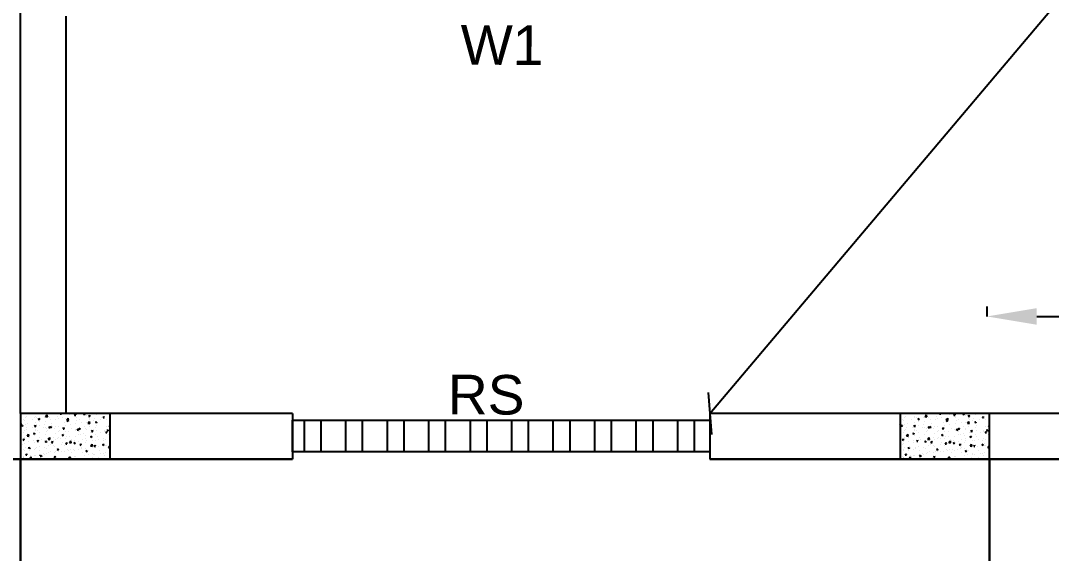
# Model space of a CAD drawing. Header units: metres. Extents: x 0 to 2048, y 111 to 219.
# Drawn here: x 1825.36 to 1830.55, y 161.61 to 164.29 of the extents above; entities that cross this region are included whole.
import ezdxf

# ---------------------------------------------------------------- set-up
doc = ezdxf.new("R2010")
doc.units = ezdxf.units.M
doc.header["$LTSCALE"] = 0.5
doc.header["$MEASUREMENT"] = 0
doc.header["$PDMODE"] = 3
doc.linetypes.add('CONTIN', pattern=[0])
doc.layers.add('BLK_1_FLR_0_BLT_UP_AREA', color=27, linetype='Continuous')
doc.layers.add('DIST_EXIT', color=7, linetype='Continuous')
doc.layers.add('layout bou', color=1, linetype='Continuous', lineweight=60)
doc.layers.add('layout bou @ 1', color=1, linetype='Continuous', lineweight=60)
doc.styles.add('Isa-', font='times.ttf')
doc.styles.add('PATTA & SITE', font='arial.ttf', dxfattribs={"height": 1.5})
doc.styles.get("Standard").update_dxf_attribs({"font": ''})
doc.styles.get('Standard').set_extended_font_data('Arial Black')
doc.dimstyles.new('Building Arrow', dxfattribs={"dimscale": 0, "dimtxt": 1, "dimasz": 1, "dimexe": 0.18, "dimexo": 0.0625, "dimgap": 0.09, "dimtad": 0, "dimdec": 1, "dimzin": 0, "dimdsep": 46, "dimtxsty": 'Standard', "dimcen": 0.09, "dimse1": 1, "dimse2": 1, "dimclrt": 7, "dimadec": 1, "dimazin": 0, "dimtfac": 1, "dimtdec": 1, "dimtofl": 0, "dimtmove": 0, "dimatfit": 3, "dimfxl": 0, "dimtolj": 1, "dimtzin": 0, "dimarcsym": 0})
doc.dimstyles.new('STANDARD$0', dxfattribs={"dimtxt": 0.5, "dimasz": 0.1, "dimexe": 2, "dimexo": 2, "dimgap": 0, "dimtad": 0, "dimzin": 0, "dimdsep": 46, "dimtxsty": 'Standard', "dimblk": 'OBLIQUE', "dimcen": -0.0625, "dimse1": 1, "dimse2": 1, "dimclrd": 3, "dimclre": 9, "dimadec": 0, "dimazin": 0, "dimtfac": 1, "dimtix": 1, "dimtofl": 0, "dimtmove": 2, "dimatfit": 3, "dimldrblk": 'OBLIQUE', "dimfxl": 0, "dimtolj": 1, "dimtzin": 0, "dimarcsym": 0})

# ---------------------------------------------------------------- blocks, each defined once
blk = doc.blocks.new('*D9')
at = {"layer": 'Defpoints', "color": 0, "lineweight": -3}
for p in [(1764.1257, 208.0316), (1764.1257, 208.0316), (1929.9765, 145.7045)]:
    blk.add_point(p, dxfattribs=at)
at = {"layer": 'layout bou', "color": 0, "lineweight": -2}
for p, q in [((1765.0618, 207.6799), (1845.0867, 177.6063)), ((1929.0405, 146.0562), (1849.0155, 176.1298))]:
    blk.add_line(p, q, dxfattribs=at)
at = {"layer": 'layout bou', "color": 0, "lineweight": -3}
for points in [[(1765.1204, 207.8359), (1765.0031, 207.5239), (1764.1257, 208.0316)], [(1929.0991, 146.2122), (1928.9818, 145.9002), (1929.9765, 145.7045)]]:
    blk.add_solid(points, dxfattribs=at)
at = {"layer": 'layout bou', "color": 7, "lineweight": 15, "insert": (1847.0511, 176.868), "char_height": 1, "attachment_point": 5, "rotation": 339.4036}
blk.add_mtext('\\A1;177.2', dxfattribs=at)
blk = doc.blocks.new('_Oblique')
at = {"color": 0, "linetype": 'ByBlock', "lineweight": -2}
blk.add_line((-0.5, -0.5), (0.5, 0.5), dxfattribs=at)
blk = doc.blocks.new('*D32')
at = {"layer": 'Defpoints', "color": 0, "lineweight": -3, "ltscale": 2}
for p in [(1837.3489, 172.4047), (1837.3489, 172.4047), (1828.8279, 162.3147)]:
    blk.add_point(p, dxfattribs=at)
at = {"layer": 'DIST_EXIT', "color": 3, "lineweight": -2, "ltscale": 2}
for p, q in [((1837.3489, 172.4047), (1832.4777, 166.6365)), ((1828.8279, 162.3147), (1831.903, 165.956))]:
    blk.add_line(p, q, dxfattribs=at)
at = {"layer": 'DIST_EXIT', "color": 3, "lineweight": -2, "ltscale": 2, "xscale": 0.15, "yscale": 0.15, "zscale": 0.15}
for p, rotation in [((1837.3489, 172.4047), 49.81886375922322), ((1828.8279, 162.3147), 229.8188637592232)]:
    blk.add_blockref('_Oblique', p, dxfattribs=dict(at, rotation=rotation))
at = {"layer": 'DIST_EXIT', "color": 0, "lineweight": -3, "ltscale": 2, "insert": (1832.1903, 166.2963), "char_height": 0.3, "attachment_point": 5, "rotation": 49.8189, "style": 'Isa-'}
blk.add_mtext('\\A1;13.21', dxfattribs=at)

msp = doc.modelspace()

# ---------------------------------------------------------------- linework, layer by layer
at = {"color": 0, "lineweight": -3}
for p, q in [((1825.35887, 162.31467), (1825.35887, 169.87467)), ((1825.58887, 162.31467), (1825.58887, 164.31467)), ((1826.72785, 162.31467), (1825.58887, 162.31467)), ((1826.72785, 162.31467), (1826.72785, 162.08467)), ((1837.90887, 162.31467), (1828.82785, 162.31467)), ((1828.82785, 162.31467), (1828.82785, 162.08467)), ((1822.42887, 162.08467), (1826.72785, 162.08467)), ((1826.72785, 162.08467), (1822.42887, 162.08467)), ((1825.35887, 162.08467), (1825.35887, 159.08467)), ((1828.82785, 162.08467), (1837.67887, 162.08467)), ((1837.67887, 162.08467), (1828.82785, 162.08467)), ((1830.23487, 162.08467), (1830.23487, 159.08467))]:
    msp.add_line(p, q, dxfattribs=at)
at = {"color": 252, "lineweight": -3}
msp.add_line((1830.22292, 162.80359), (1830.22292, 162.85359), dxfattribs=at)
at = {"color": 7, "lineweight": -3}
msp.add_line((1830.47292, 162.80359), (1835.64887, 162.80359), dxfattribs=at)
at = {"linetype": 'CONTIN', "lineweight": -3, "ltscale": 0.5}
for p, q in [((1825.80887, 162.31467), (1825.35887, 162.31467)), ((1825.35887, 162.31467), (1825.35887, 162.08467)), ((1825.80887, 162.08467), (1825.80887, 162.31467)), ((1830.23487, 162.31467), (1829.78487, 162.31467)), ((1829.78487, 162.31467), (1829.78487, 162.08467)), ((1830.23487, 162.08467), (1830.23487, 162.31467)), ((1825.35887, 162.08467), (1825.80887, 162.08467)), ((1829.78487, 162.08467), (1830.23487, 162.08467))]:
    msp.add_line(p, q, dxfattribs=at)
at = {"lineweight": -3}
for p, q in [((1825.37108, 162.28556), (1825.37108, 162.28556)), ((1825.37844, 162.2807), (1825.37844, 162.2807)), ((1825.38319, 162.29542), (1825.38319, 162.29542)), ((1825.38716, 162.29818), (1825.38716, 162.29818)), ((1825.41631, 162.28569), (1825.41631, 162.28569)), ((1825.4294, 162.29557), (1825.4294, 162.29557)), ((1825.4337, 162.30183), (1825.4337, 162.30183)), ((1825.44054, 162.29593), (1825.44054, 162.29593)), ((1825.44778, 162.28667), (1825.45479, 162.28936)), ((1825.44778, 162.28667), (1825.45276, 162.28332)), ((1825.45275, 162.28332), (1825.45478, 162.28936)), ((1825.47947, 162.29401), (1825.47947, 162.29401)), ((1825.48442, 162.27603), (1825.48442, 162.27603)), ((1825.48449, 162.29969), (1825.49338, 162.29831)), ((1825.4848, 162.30002), (1825.49259, 162.30813)), ((1825.48564, 162.30932), (1825.48564, 162.30932)), ((1825.48772, 162.30558), (1825.48772, 162.30558)), ((1825.49338, 162.29831), (1825.49227, 162.30781)), ((1825.49392, 162.29367), (1825.49392, 162.29367)), ((1825.5045, 162.2973), (1825.5045, 162.2973)), ((1825.51168, 162.28362), (1825.51168, 162.28362)), ((1825.53576, 162.28308), (1825.53576, 162.28308)), ((1825.54238, 162.30229), (1825.54238, 162.30229)), ((1825.54731, 162.29141), (1825.54731, 162.29141)), ((1825.55836, 162.31348), (1825.55936, 162.31467)), ((1825.55836, 162.31348), (1825.56433, 162.31295)), ((1825.56433, 162.31295), (1825.56401, 162.31467)), ((1825.57, 162.29363), (1825.57, 162.29363)), ((1825.58628, 162.28948), (1825.58628, 162.28948)), ((1825.59121, 162.28314), (1825.6001, 162.28176)), ((1825.5915, 162.27866), (1825.5985, 162.28135)), ((1825.5915, 162.27866), (1825.59647, 162.27531)), ((1825.59153, 162.28346), (1825.59931, 162.29158)), ((1825.59647, 162.27531), (1825.59849, 162.28135)), ((1825.6001, 162.28176), (1825.599, 162.29126)), ((1825.60069, 162.28916), (1825.60069, 162.28916)), ((1825.60553, 162.3106), (1825.60553, 162.3106)), ((1825.62832, 162.30364), (1825.62832, 162.30364)), ((1825.63008, 162.3072), (1825.6349, 162.31295)), ((1825.63008, 162.3072), (1825.63606, 162.30668)), ((1825.63057, 162.3139), (1825.63057, 162.3139)), ((1825.63606, 162.30668), (1825.6349, 162.31294)), ((1825.63821, 162.29698), (1825.63821, 162.29698)), ((1825.64213, 162.27944), (1825.64213, 162.27944)), ((1825.65407, 162.2869), (1825.65407, 162.2869)), ((1825.67552, 162.31092), (1825.68252, 162.3136)), ((1825.67552, 162.31092), (1825.68049, 162.30756)), ((1825.68049, 162.30756), (1825.68252, 162.3136)), ((1825.68664, 162.31365), (1825.68664, 162.31365)), ((1825.68956, 162.30402), (1825.68956, 162.30402)), ((1825.69825, 162.26691), (1825.70604, 162.27503)), ((1825.70181, 162.30093), (1825.70663, 162.30667)), ((1825.70181, 162.30093), (1825.70779, 162.3004)), ((1825.70529, 162.28776), (1825.70529, 162.28776)), ((1825.70778, 162.3004), (1825.70663, 162.30667)), ((1825.70745, 162.28465), (1825.70745, 162.28465)), ((1825.72483, 162.27866), (1825.72483, 162.27866)), ((1825.73032, 162.29105), (1825.73032, 162.29105)), ((1825.73885, 162.27713), (1825.73885, 162.27713)), ((1825.74007, 162.31042), (1825.74007, 162.31042)), ((1825.76083, 162.28239), (1825.76083, 162.28239)), ((1825.76819, 162.29604), (1825.76819, 162.29604)), ((1825.77353, 162.29465), (1825.77951, 162.29413)), ((1825.77354, 162.29465), (1825.77836, 162.3004)), ((1825.77951, 162.29413), (1825.77835, 162.30039)), ((1825.78315, 162.28867), (1825.78315, 162.28867)), ((1825.79079, 162.28463), (1825.79079, 162.28463)), ((1829.79708, 162.28556), (1829.79708, 162.28556)), ((1829.80444, 162.2807), (1829.80444, 162.2807)), ((1829.80919, 162.29542), (1829.80919, 162.29542)), ((1829.81316, 162.29818), (1829.81316, 162.29818)), ((1829.84231, 162.28569), (1829.84231, 162.28569)), ((1829.8554, 162.29557), (1829.8554, 162.29557)), ((1829.8597, 162.30183), (1829.8597, 162.30183)), ((1829.86654, 162.29593), (1829.86654, 162.29593)), ((1829.87378, 162.28667), (1829.88079, 162.28936)), ((1829.87378, 162.28667), (1829.87876, 162.28332)), ((1829.87875, 162.28332), (1829.88078, 162.28936)), ((1829.90547, 162.29401), (1829.90547, 162.29401)), ((1829.91042, 162.27603), (1829.91042, 162.27603)), ((1829.91049, 162.29969), (1829.91938, 162.29831)), ((1829.9108, 162.30002), (1829.91859, 162.30813)), ((1829.91164, 162.30932), (1829.91164, 162.30932)), ((1829.91372, 162.30558), (1829.91372, 162.30558)), ((1829.91938, 162.29831), (1829.91827, 162.30781)), ((1829.91992, 162.29367), (1829.91992, 162.29367)), ((1829.9305, 162.2973), (1829.9305, 162.2973)), ((1829.93768, 162.28362), (1829.93768, 162.28362)), ((1829.96176, 162.28308), (1829.96176, 162.28308)), ((1829.96838, 162.30229), (1829.96838, 162.30229)), ((1829.97331, 162.29141), (1829.97331, 162.29141)), ((1829.98436, 162.31348), (1829.98536, 162.31467)), ((1829.98436, 162.31348), (1829.99033, 162.31295)), ((1829.99033, 162.31295), (1829.99001, 162.31467)), ((1829.996, 162.29363), (1829.996, 162.29363)), ((1830.01228, 162.28948), (1830.01228, 162.28948)), ((1830.01721, 162.28314), (1830.0261, 162.28176)), ((1830.0175, 162.27866), (1830.0245, 162.28135)), ((1830.0175, 162.27866), (1830.02247, 162.27531)), ((1830.01753, 162.28346), (1830.02531, 162.29158)), ((1830.02247, 162.27531), (1830.02449, 162.28135)), ((1830.0261, 162.28176), (1830.025, 162.29126)), ((1830.02669, 162.28916), (1830.02669, 162.28916)), ((1830.03153, 162.3106), (1830.03153, 162.3106)), ((1830.05432, 162.30364), (1830.05432, 162.30364)), ((1830.05608, 162.3072), (1830.0609, 162.31295)), ((1830.05608, 162.3072), (1830.06206, 162.30668)), ((1830.05657, 162.3139), (1830.05657, 162.3139)), ((1830.06206, 162.30668), (1830.0609, 162.31294)), ((1830.06421, 162.29698), (1830.06421, 162.29698)), ((1830.06813, 162.27944), (1830.06813, 162.27944)), ((1830.08007, 162.2869), (1830.08007, 162.2869)), ((1830.10152, 162.31092), (1830.10852, 162.3136)), ((1830.10152, 162.31092), (1830.10649, 162.30756)), ((1830.10649, 162.30756), (1830.10852, 162.3136)), ((1830.11264, 162.31365), (1830.11264, 162.31365)), ((1830.11556, 162.30402), (1830.11556, 162.30402)), ((1830.12425, 162.26691), (1830.13204, 162.27503)), ((1830.12781, 162.30093), (1830.13263, 162.30667)), ((1830.12781, 162.30093), (1830.13379, 162.3004)), ((1830.13129, 162.28776), (1830.13129, 162.28776)), ((1830.13378, 162.3004), (1830.13263, 162.30667)), ((1830.13345, 162.28465), (1830.13345, 162.28465)), ((1830.15083, 162.27866), (1830.15083, 162.27866)), ((1830.15632, 162.29105), (1830.15632, 162.29105)), ((1830.16485, 162.27713), (1830.16485, 162.27713)), ((1830.16607, 162.31042), (1830.16607, 162.31042)), ((1830.18683, 162.28239), (1830.18683, 162.28239)), ((1830.19419, 162.29604), (1830.19419, 162.29604)), ((1830.19953, 162.29465), (1830.20551, 162.29413)), ((1830.19954, 162.29465), (1830.20436, 162.3004)), ((1830.20551, 162.29413), (1830.20435, 162.30039)), ((1830.20915, 162.28867), (1830.20915, 162.28867)), ((1830.21679, 162.28463), (1830.21679, 162.28463)), ((1825.35887, 162.25925), (1825.36188, 162.26283)), ((1825.35887, 162.25693), (1825.36303, 162.25656)), ((1825.36303, 162.25656), (1825.36187, 162.26283)), ((1825.36376, 162.25442), (1825.37076, 162.25711)), ((1825.36376, 162.25442), (1825.36874, 162.25106)), ((1825.36769, 162.24708), (1825.36769, 162.24708)), ((1825.36873, 162.25106), (1825.37076, 162.25711)), ((1825.38076, 162.22885), (1825.38076, 162.22885)), ((1825.38197, 162.26214), (1825.38197, 162.26214)), ((1825.38877, 162.23365), (1825.38877, 162.23365)), ((1825.39001, 162.24625), (1825.39001, 162.24625)), ((1825.39505, 162.2636), (1825.39505, 162.2636)), ((1825.42107, 162.24483), (1825.42107, 162.24483)), ((1825.42878, 162.25081), (1825.4336, 162.25655)), ((1825.42878, 162.25081), (1825.43476, 162.25029)), ((1825.43127, 162.23525), (1825.43127, 162.23525)), ((1825.43248, 162.26854), (1825.43248, 162.26854)), ((1825.43324, 162.2286), (1825.43324, 162.2286)), ((1825.43475, 162.25028), (1825.4336, 162.25655)), ((1825.44215, 162.23139), (1825.44215, 162.23139)), ((1825.45316, 162.25456), (1825.45316, 162.25456)), ((1825.45336, 162.27361), (1825.45336, 162.27361)), ((1825.47445, 162.24257), (1825.47445, 162.24257)), ((1825.4782, 162.25786), (1825.4782, 162.25786)), ((1825.48321, 162.24275), (1825.48321, 162.24275)), ((1825.48976, 162.2234), (1825.48976, 162.2234)), ((1825.49156, 162.23861), (1825.49156, 162.23861)), ((1825.49553, 162.22914), (1825.49553, 162.22914)), ((1825.50051, 162.24453), (1825.50533, 162.25028)), ((1825.50051, 162.24453), (1825.50648, 162.24401)), ((1825.50648, 162.24401), (1825.50532, 162.25028)), ((1825.50748, 162.24641), (1825.51448, 162.2491)), ((1825.50748, 162.24641), (1825.51245, 162.24305)), ((1825.51245, 162.24306), (1825.51447, 162.2491)), ((1825.51607, 162.26285), (1825.51607, 162.26285)), ((1825.52783, 162.24031), (1825.52783, 162.24031)), ((1825.53455, 162.24979), (1825.53455, 162.24979)), ((1825.54892, 162.22688), (1825.54892, 162.22688)), ((1825.54987, 162.24862), (1825.54987, 162.24862)), ((1825.55292, 162.23172), (1825.55292, 162.23172)), ((1825.57223, 162.23826), (1825.57705, 162.244)), ((1825.57223, 162.23826), (1825.57821, 162.23774)), ((1825.5782, 162.23773), (1825.57705, 162.244)), ((1825.57795, 162.23502), (1825.57795, 162.23502)), ((1825.57922, 162.27116), (1825.57922, 162.27116)), ((1825.58121, 162.23806), (1825.58121, 162.23806)), ((1825.58384, 162.2229), (1825.58384, 162.2229)), ((1825.58506, 162.25619), (1825.58506, 162.25619)), ((1825.6023, 162.22463), (1825.6023, 162.22463)), ((1825.60426, 162.27446), (1825.60426, 162.27446)), ((1825.60819, 162.25864), (1825.60819, 162.25864)), ((1825.61582, 162.24), (1825.61582, 162.24)), ((1825.6346, 162.2358), (1825.6346, 162.2358)), ((1825.63578, 162.2304), (1825.63578, 162.2304)), ((1825.637, 162.26369), (1825.637, 162.26369)), ((1825.64396, 162.23198), (1825.64878, 162.23773)), ((1825.64396, 162.23198), (1825.64994, 162.23146)), ((1825.64993, 162.23146), (1825.64877, 162.23773)), ((1825.65119, 162.2384), (1825.65819, 162.24109)), ((1825.65119, 162.2384), (1825.65616, 162.23505)), ((1825.65616, 162.23505), (1825.65819, 162.24109)), ((1825.66651, 162.26865), (1825.66651, 162.26865)), ((1825.67898, 162.24832), (1825.67898, 162.24832)), ((1825.68713, 162.23744), (1825.68713, 162.23744)), ((1825.68798, 162.23355), (1825.68798, 162.23355)), ((1825.68834, 162.27073), (1825.68834, 162.27073)), ((1825.69794, 162.26658), (1825.70683, 162.2652)), ((1825.70401, 162.25161), (1825.70401, 162.25161)), ((1825.70682, 162.26521), (1825.70572, 162.27471)), ((1825.71568, 162.22571), (1825.72051, 162.23145)), ((1825.71568, 162.22571), (1825.72166, 162.22519)), ((1825.72166, 162.22518), (1825.7205, 162.23145)), ((1825.73521, 162.27065), (1825.74221, 162.27334)), ((1825.73521, 162.27065), (1825.74018, 162.2673)), ((1825.73764, 162.24384), (1825.73764, 162.24384)), ((1825.74018, 162.2673), (1825.74221, 162.27334)), ((1825.74136, 162.23129), (1825.74136, 162.23129)), ((1825.74189, 162.2566), (1825.74189, 162.2566)), ((1825.77874, 162.22547), (1825.77874, 162.22547)), ((1825.77902, 162.229), (1825.77902, 162.229)), ((1825.78741, 162.21943), (1825.79223, 162.22518)), ((1825.78958, 162.25134), (1825.78958, 162.25134)), ((1825.79338, 162.21891), (1825.79223, 162.22518)), ((1825.79474, 162.22904), (1825.79474, 162.22904)), ((1825.7949, 162.23039), (1825.8019, 162.23308)), ((1825.7949, 162.23039), (1825.79988, 162.22704)), ((1825.79987, 162.22704), (1825.8019, 162.23308)), ((1825.80377, 162.22877), (1825.80377, 162.22877)), ((1825.80466, 162.25003), (1825.80887, 162.24938)), ((1825.80497, 162.25036), (1825.80887, 162.25442)), ((1825.80504, 162.26491), (1825.80504, 162.26491)), ((1829.78487, 162.25925), (1829.78788, 162.26283)), ((1829.78487, 162.25693), (1829.78903, 162.25656)), ((1829.78903, 162.25656), (1829.78787, 162.26283)), ((1829.78976, 162.25442), (1829.79676, 162.25711)), ((1829.78976, 162.25442), (1829.79474, 162.25106)), ((1829.79369, 162.24708), (1829.79369, 162.24708)), ((1829.79473, 162.25106), (1829.79676, 162.25711)), ((1829.80676, 162.22885), (1829.80676, 162.22885)), ((1829.80797, 162.26214), (1829.80797, 162.26214)), ((1829.81477, 162.23365), (1829.81477, 162.23365)), ((1829.81601, 162.24625), (1829.81601, 162.24625)), ((1829.82105, 162.2636), (1829.82105, 162.2636)), ((1829.84707, 162.24483), (1829.84707, 162.24483)), ((1829.85478, 162.25081), (1829.8596, 162.25655)), ((1829.85478, 162.25081), (1829.86076, 162.25029)), ((1829.85727, 162.23525), (1829.85727, 162.23525)), ((1829.85848, 162.26854), (1829.85848, 162.26854)), ((1829.85924, 162.2286), (1829.85924, 162.2286)), ((1829.86075, 162.25028), (1829.8596, 162.25655)), ((1829.86815, 162.23139), (1829.86815, 162.23139)), ((1829.87916, 162.25456), (1829.87916, 162.25456)), ((1829.87936, 162.27361), (1829.87936, 162.27361)), ((1829.90045, 162.24257), (1829.90045, 162.24257)), ((1829.9042, 162.25786), (1829.9042, 162.25786)), ((1829.90921, 162.24275), (1829.90921, 162.24275)), ((1829.91576, 162.2234), (1829.91576, 162.2234)), ((1829.91756, 162.23861), (1829.91756, 162.23861)), ((1829.92153, 162.22914), (1829.92153, 162.22914)), ((1829.92651, 162.24453), (1829.93133, 162.25028)), ((1829.92651, 162.24453), (1829.93248, 162.24401)), ((1829.93248, 162.24401), (1829.93132, 162.25028)), ((1829.93348, 162.24641), (1829.94048, 162.2491)), ((1829.93348, 162.24641), (1829.93845, 162.24305)), ((1829.93845, 162.24306), (1829.94047, 162.2491)), ((1829.94207, 162.26285), (1829.94207, 162.26285)), ((1829.95383, 162.24031), (1829.95383, 162.24031)), ((1829.96055, 162.24979), (1829.96055, 162.24979)), ((1829.97492, 162.22688), (1829.97492, 162.22688)), ((1829.97587, 162.24862), (1829.97587, 162.24862)), ((1829.97892, 162.23172), (1829.97892, 162.23172)), ((1829.99823, 162.23826), (1830.00305, 162.244)), ((1829.99823, 162.23826), (1830.00421, 162.23774)), ((1830.0042, 162.23773), (1830.00305, 162.244)), ((1830.00395, 162.23502), (1830.00395, 162.23502)), ((1830.00522, 162.27116), (1830.00522, 162.27116)), ((1830.00721, 162.23806), (1830.00721, 162.23806)), ((1830.00984, 162.2229), (1830.00984, 162.2229)), ((1830.01106, 162.25619), (1830.01106, 162.25619)), ((1830.0283, 162.22463), (1830.0283, 162.22463)), ((1830.03026, 162.27446), (1830.03026, 162.27446)), ((1830.03419, 162.25864), (1830.03419, 162.25864)), ((1830.04182, 162.24), (1830.04182, 162.24)), ((1830.0606, 162.2358), (1830.0606, 162.2358)), ((1830.06178, 162.2304), (1830.06178, 162.2304)), ((1830.063, 162.26369), (1830.063, 162.26369)), ((1830.06996, 162.23198), (1830.07478, 162.23773)), ((1830.06996, 162.23198), (1830.07594, 162.23146)), ((1830.07593, 162.23146), (1830.07477, 162.23773)), ((1830.07719, 162.2384), (1830.08419, 162.24109)), ((1830.07719, 162.2384), (1830.08216, 162.23505)), ((1830.08216, 162.23505), (1830.08419, 162.24109)), ((1830.09251, 162.26865), (1830.09251, 162.26865)), ((1830.10498, 162.24832), (1830.10498, 162.24832)), ((1830.11313, 162.23744), (1830.11313, 162.23744)), ((1830.11398, 162.23355), (1830.11398, 162.23355)), ((1830.11434, 162.27073), (1830.11434, 162.27073)), ((1830.12394, 162.26658), (1830.13283, 162.2652)), ((1830.13001, 162.25161), (1830.13001, 162.25161)), ((1830.13282, 162.26521), (1830.13172, 162.27471)), ((1830.14168, 162.22571), (1830.14651, 162.23145)), ((1830.14168, 162.22571), (1830.14766, 162.22519)), ((1830.14766, 162.22518), (1830.1465, 162.23145)), ((1830.16121, 162.27065), (1830.16821, 162.27334)), ((1830.16121, 162.27065), (1830.16618, 162.2673)), ((1830.16364, 162.24384), (1830.16364, 162.24384)), ((1830.16618, 162.2673), (1830.16821, 162.27334)), ((1830.16736, 162.23129), (1830.16736, 162.23129)), ((1830.16789, 162.2566), (1830.16789, 162.2566)), ((1830.20474, 162.22547), (1830.20474, 162.22547)), ((1830.20502, 162.229), (1830.20502, 162.229)), ((1830.21341, 162.21943), (1830.21823, 162.22518)), ((1830.21558, 162.25134), (1830.21558, 162.25134)), ((1830.21938, 162.21891), (1830.21823, 162.22518)), ((1830.22074, 162.22904), (1830.22074, 162.22904)), ((1830.2209, 162.23039), (1830.2279, 162.23308)), ((1830.2209, 162.23039), (1830.22588, 162.22704)), ((1830.22587, 162.22704), (1830.2279, 162.23308)), ((1830.22977, 162.22877), (1830.22977, 162.22877)), ((1830.23066, 162.25003), (1830.23487, 162.24938)), ((1830.23097, 162.25036), (1830.23487, 162.25442)), ((1830.23104, 162.26491), (1830.23104, 162.26491)), ((1825.3637, 162.20681), (1825.3637, 162.20681)), ((1825.37093, 162.18186), (1825.37575, 162.18761)), ((1825.37093, 162.18187), (1825.37691, 162.18134)), ((1825.37492, 162.21859), (1825.37492, 162.21859)), ((1825.3769, 162.18134), (1825.37575, 162.18761)), ((1825.37954, 162.19556), (1825.37954, 162.19556)), ((1825.39102, 162.20228), (1825.39991, 162.2009)), ((1825.39133, 162.2026), (1825.39912, 162.21072)), ((1825.39991, 162.2009), (1825.3988, 162.2104)), ((1825.40055, 162.17568), (1825.40055, 162.17568)), ((1825.40117, 162.194), (1825.40117, 162.194)), ((1825.42345, 162.21416), (1825.43045, 162.21684)), ((1825.42345, 162.21416), (1825.42843, 162.2108)), ((1825.42558, 162.17898), (1825.42558, 162.17898)), ((1825.42686, 162.21512), (1825.42686, 162.21512)), ((1825.42842, 162.2108), (1825.43045, 162.21685)), ((1825.43005, 162.20196), (1825.43005, 162.20196)), ((1825.44266, 162.17559), (1825.44748, 162.18134)), ((1825.44266, 162.17559), (1825.44863, 162.17507)), ((1825.44863, 162.17506), (1825.44747, 162.18133)), ((1825.45189, 162.21842), (1825.45189, 162.21842)), ((1825.45455, 162.19174), (1825.45455, 162.19174)), ((1825.46346, 162.18396), (1825.46346, 162.18396)), ((1825.48077, 162.17617), (1825.48077, 162.17617)), ((1825.48199, 162.20946), (1825.48199, 162.20946)), ((1825.48314, 162.17389), (1825.49015, 162.17658)), ((1825.48314, 162.1739), (1825.48812, 162.17054)), ((1825.48743, 162.17895), (1825.48743, 162.17895)), ((1825.48811, 162.17054), (1825.49014, 162.17658)), ((1825.49775, 162.18572), (1825.50664, 162.18434)), ((1825.49806, 162.18605), (1825.50585, 162.19417)), ((1825.50663, 162.18435), (1825.50553, 162.19385)), ((1825.50794, 162.18948), (1825.50794, 162.18948)), ((1825.51438, 162.16931), (1825.5192, 162.17506)), ((1825.52035, 162.16879), (1825.5192, 162.17506)), ((1825.52661, 162.19228), (1825.52661, 162.19228)), ((1825.53212, 162.18321), (1825.53212, 162.18321)), ((1825.53333, 162.2165), (1825.53333, 162.2165)), ((1825.54575, 162.18896), (1825.54575, 162.18896)), ((1825.55164, 162.19557), (1825.55164, 162.19557)), ((1825.56132, 162.18723), (1825.56132, 162.18723)), ((1825.56717, 162.20615), (1825.57417, 162.20884)), ((1825.56717, 162.20615), (1825.57214, 162.20279)), ((1825.57214, 162.20279), (1825.57416, 162.20884)), ((1825.58263, 162.18961), (1825.58263, 162.18961)), ((1825.58952, 162.20056), (1825.58952, 162.20056)), ((1825.60406, 162.19897), (1825.60406, 162.19897)), ((1825.60478, 162.1695), (1825.61257, 162.17762)), ((1825.61336, 162.1678), (1825.61225, 162.17729)), ((1825.6147, 162.18497), (1825.6147, 162.18497)), ((1825.62803, 162.17701), (1825.62803, 162.17701)), ((1825.63457, 162.19711), (1825.63457, 162.19711)), ((1825.6514, 162.17273), (1825.6514, 162.17273)), ((1825.65267, 162.20887), (1825.65267, 162.20887)), ((1825.65568, 162.22237), (1825.65568, 162.22237)), ((1825.66238, 162.20898), (1825.66238, 162.20898)), ((1825.66808, 162.18272), (1825.66808, 162.18272)), ((1825.67771, 162.21217), (1825.67771, 162.21217)), ((1825.68591, 162.20415), (1825.68591, 162.20415)), ((1825.68634, 162.18702), (1825.68634, 162.18702)), ((1825.68927, 162.17772), (1825.68927, 162.17772)), ((1825.70906, 162.22012), (1825.70906, 162.22012)), ((1825.71088, 162.19814), (1825.71788, 162.20083)), ((1825.71088, 162.19814), (1825.71585, 162.19478)), ((1825.71558, 162.21716), (1825.71558, 162.21716)), ((1825.71585, 162.19479), (1825.71788, 162.20083)), ((1825.7207, 162.21899), (1825.7207, 162.21899)), ((1825.72147, 162.18046), (1825.72147, 162.18046)), ((1825.7352, 162.17726), (1825.7352, 162.17726)), ((1825.73642, 162.21055), (1825.73642, 162.21055)), ((1825.74466, 162.19703), (1825.74466, 162.19703)), ((1825.75243, 162.18603), (1825.75243, 162.18603)), ((1825.76245, 162.21786), (1825.76245, 162.21786)), ((1825.77485, 162.17821), (1825.77485, 162.17821)), ((1825.77746, 162.18933), (1825.77746, 162.18933)), ((1825.78714, 162.18476), (1825.78714, 162.18476)), ((1825.78741, 162.21943), (1825.79339, 162.21891)), ((1825.78836, 162.21805), (1825.78836, 162.21805)), ((1825.80298, 162.20704), (1825.80298, 162.20704)), ((1829.7897, 162.20681), (1829.7897, 162.20681)), ((1829.79693, 162.18186), (1829.80175, 162.18761)), ((1829.79693, 162.18187), (1829.80291, 162.18134)), ((1829.80092, 162.21859), (1829.80092, 162.21859)), ((1829.8029, 162.18134), (1829.80175, 162.18761)), ((1829.80554, 162.19556), (1829.80554, 162.19556)), ((1829.81702, 162.20228), (1829.82591, 162.2009)), ((1829.81733, 162.2026), (1829.82512, 162.21072)), ((1829.82591, 162.2009), (1829.8248, 162.2104)), ((1829.82655, 162.17568), (1829.82655, 162.17568)), ((1829.82717, 162.194), (1829.82717, 162.194)), ((1829.84945, 162.21416), (1829.85645, 162.21684)), ((1829.84945, 162.21416), (1829.85443, 162.2108)), ((1829.85158, 162.17898), (1829.85158, 162.17898)), ((1829.85286, 162.21512), (1829.85286, 162.21512)), ((1829.85442, 162.2108), (1829.85645, 162.21685)), ((1829.85605, 162.20196), (1829.85605, 162.20196)), ((1829.86866, 162.17559), (1829.87348, 162.18134)), ((1829.86866, 162.17559), (1829.87463, 162.17507)), ((1829.87463, 162.17506), (1829.87347, 162.18133)), ((1829.87789, 162.21842), (1829.87789, 162.21842)), ((1829.88055, 162.19174), (1829.88055, 162.19174)), ((1829.88946, 162.18396), (1829.88946, 162.18396)), ((1829.90677, 162.17617), (1829.90677, 162.17617)), ((1829.90799, 162.20946), (1829.90799, 162.20946)), ((1829.90914, 162.17389), (1829.91615, 162.17658)), ((1829.90914, 162.1739), (1829.91412, 162.17054)), ((1829.91343, 162.17895), (1829.91343, 162.17895)), ((1829.91411, 162.17054), (1829.91614, 162.17658)), ((1829.92375, 162.18572), (1829.93264, 162.18434)), ((1829.92406, 162.18605), (1829.93185, 162.19417)), ((1829.93263, 162.18435), (1829.93153, 162.19385)), ((1829.93394, 162.18948), (1829.93394, 162.18948)), ((1829.94038, 162.16931), (1829.9452, 162.17506)), ((1829.94635, 162.16879), (1829.9452, 162.17506)), ((1829.95261, 162.19228), (1829.95261, 162.19228)), ((1829.95812, 162.18321), (1829.95812, 162.18321)), ((1829.95933, 162.2165), (1829.95933, 162.2165)), ((1829.97175, 162.18896), (1829.97175, 162.18896)), ((1829.97764, 162.19557), (1829.97764, 162.19557)), ((1829.98732, 162.18723), (1829.98732, 162.18723)), ((1829.99317, 162.20615), (1830.00017, 162.20884)), ((1829.99317, 162.20615), (1829.99814, 162.20279)), ((1829.99814, 162.20279), (1830.00016, 162.20884)), ((1830.00863, 162.18961), (1830.00863, 162.18961)), ((1830.01552, 162.20056), (1830.01552, 162.20056)), ((1830.03006, 162.19897), (1830.03006, 162.19897)), ((1830.03078, 162.1695), (1830.03857, 162.17762)), ((1830.03936, 162.1678), (1830.03825, 162.17729)), ((1830.0407, 162.18497), (1830.0407, 162.18497)), ((1830.05403, 162.17701), (1830.05403, 162.17701)), ((1830.06057, 162.19711), (1830.06057, 162.19711)), ((1830.0774, 162.17273), (1830.0774, 162.17273)), ((1830.07867, 162.20887), (1830.07867, 162.20887)), ((1830.08168, 162.22237), (1830.08168, 162.22237)), ((1830.08838, 162.20898), (1830.08838, 162.20898)), ((1830.09408, 162.18272), (1830.09408, 162.18272)), ((1830.10371, 162.21217), (1830.10371, 162.21217)), ((1830.11191, 162.20415), (1830.11191, 162.20415)), ((1830.11234, 162.18702), (1830.11234, 162.18702)), ((1830.11527, 162.17772), (1830.11527, 162.17772)), ((1830.13506, 162.22012), (1830.13506, 162.22012)), ((1830.13688, 162.19814), (1830.14388, 162.20083)), ((1830.13688, 162.19814), (1830.14185, 162.19478)), ((1830.14158, 162.21716), (1830.14158, 162.21716)), ((1830.14185, 162.19479), (1830.14388, 162.20083)), ((1830.1467, 162.21899), (1830.1467, 162.21899)), ((1830.14747, 162.18046), (1830.14747, 162.18046)), ((1830.1612, 162.17726), (1830.1612, 162.17726)), ((1830.16242, 162.21055), (1830.16242, 162.21055)), ((1830.17066, 162.19703), (1830.17066, 162.19703)), ((1830.17843, 162.18603), (1830.17843, 162.18603)), ((1830.18845, 162.21786), (1830.18845, 162.21786)), ((1830.20085, 162.17821), (1830.20085, 162.17821)), ((1830.20346, 162.18933), (1830.20346, 162.18933)), ((1830.21314, 162.18476), (1830.21314, 162.18476)), ((1830.21341, 162.21943), (1830.21939, 162.21891)), ((1830.21436, 162.21805), (1830.21436, 162.21805)), ((1830.22898, 162.20704), (1830.22898, 162.20704)), ((1825.37079, 162.15893), (1825.37079, 162.15893)), ((1825.37424, 162.13624), (1825.37424, 162.13624)), ((1825.37711, 162.12898), (1825.37711, 162.12898)), ((1825.37832, 162.16227), (1825.37832, 162.16227)), ((1825.3817, 162.1429), (1825.3817, 162.1429)), ((1825.39475, 162.13697), (1825.39475, 162.13697)), ((1825.39912, 162.14164), (1825.40612, 162.14433)), ((1825.39912, 162.14164), (1825.4041, 162.13829)), ((1825.39928, 162.13954), (1825.39928, 162.13954)), ((1825.40278, 162.12946), (1825.40278, 162.12946)), ((1825.40409, 162.13829), (1825.40612, 162.14433)), ((1825.42762, 162.13538), (1825.42762, 162.13538)), ((1825.42883, 162.16867), (1825.42883, 162.16867)), ((1825.42911, 162.16894), (1825.42911, 162.16894)), ((1825.43508, 162.14064), (1825.43508, 162.14064)), ((1825.43715, 162.14452), (1825.43715, 162.14452)), ((1825.45307, 162.14698), (1825.45307, 162.14698)), ((1825.45617, 162.12721), (1825.45617, 162.12721)), ((1825.47956, 162.14288), (1825.47956, 162.14288)), ((1825.48846, 162.13838), (1825.48846, 162.13838)), ((1825.5003, 162.15284), (1825.5003, 162.15284)), ((1825.50955, 162.12495), (1825.50955, 162.12495)), ((1825.51139, 162.15699), (1825.51139, 162.15699)), ((1825.51438, 162.16931), (1825.52036, 162.16879)), ((1825.52534, 162.15613), (1825.52534, 162.15613)), ((1825.5309, 162.14992), (1825.5309, 162.14992)), ((1825.5369, 162.12168), (1825.5369, 162.12168)), ((1825.54185, 162.13613), (1825.54185, 162.13613)), ((1825.54283, 162.13363), (1825.54984, 162.13632)), ((1825.54283, 162.13363), (1825.54781, 162.13028)), ((1825.5478, 162.13028), (1825.54983, 162.13632)), ((1825.54958, 162.122), (1825.54958, 162.122)), ((1825.56293, 162.1227), (1825.56293, 162.1227)), ((1825.56321, 162.16112), (1825.56321, 162.16112)), ((1825.56971, 162.167), (1825.56971, 162.167)), ((1825.5802, 162.12303), (1825.5802, 162.12303)), ((1825.58141, 162.15632), (1825.58141, 162.15632)), ((1825.58611, 162.16304), (1825.59093, 162.16878)), ((1825.58611, 162.16304), (1825.59208, 162.16252)), ((1825.59208, 162.16251), (1825.59092, 162.16878)), ((1825.59523, 162.13387), (1825.59523, 162.13387)), ((1825.60006, 162.12999), (1825.60006, 162.12999)), ((1825.60447, 162.16917), (1825.61336, 162.16779)), ((1825.6079, 162.13201), (1825.6079, 162.13201)), ((1825.61631, 162.12044), (1825.61631, 162.12044)), ((1825.62509, 162.13329), (1825.62509, 162.13329)), ((1825.62637, 162.16943), (1825.62637, 162.16943)), ((1825.62686, 162.16589), (1825.63386, 162.16857)), ((1825.62686, 162.16589), (1825.63183, 162.16253)), ((1825.63183, 162.16253), (1825.63385, 162.16857)), ((1825.63213, 162.13053), (1825.63213, 162.13053)), ((1825.63335, 162.16382), (1825.63335, 162.16382)), ((1825.64861, 162.13162), (1825.64861, 162.13162)), ((1825.65783, 162.15676), (1825.66265, 162.16251)), ((1825.65783, 162.15676), (1825.66381, 162.15624)), ((1825.66381, 162.15624), (1825.66265, 162.16251)), ((1825.66297, 162.13827), (1825.66297, 162.13827)), ((1825.66622, 162.14202), (1825.66622, 162.14202)), ((1825.68348, 162.13757), (1825.68348, 162.13757)), ((1825.68469, 162.17086), (1825.68469, 162.17086)), ((1825.68655, 162.12562), (1825.69355, 162.12831)), ((1825.68655, 162.12562), (1825.69152, 162.12227)), ((1825.69152, 162.12227), (1825.69354, 162.12831)), ((1825.70199, 162.12936), (1825.70199, 162.12936)), ((1825.71119, 162.15262), (1825.72009, 162.15124)), ((1825.71151, 162.15295), (1825.7193, 162.16107)), ((1825.72008, 162.15125), (1825.71898, 162.16074)), ((1825.72454, 162.15203), (1825.72454, 162.15203)), ((1825.72612, 162.14659), (1825.72612, 162.14659)), ((1825.72956, 162.15049), (1825.73438, 162.15623)), ((1825.72956, 162.15049), (1825.73554, 162.14997)), ((1825.73399, 162.14397), (1825.73399, 162.14397)), ((1825.73553, 162.14996), (1825.73438, 162.15623)), ((1825.75116, 162.14988), (1825.75116, 162.14988)), ((1825.75537, 162.12711), (1825.75537, 162.12711)), ((1825.77057, 162.15788), (1825.77757, 162.16057)), ((1825.77057, 162.15788), (1825.77554, 162.15452)), ((1825.77554, 162.15452), (1825.77757, 162.16057)), ((1825.78285, 162.16204), (1825.78285, 162.16204)), ((1825.78593, 162.15147), (1825.78593, 162.15147)), ((1825.78903, 162.15487), (1825.78903, 162.15487)), ((1825.80129, 162.14421), (1825.80611, 162.14996)), ((1825.80129, 162.14421), (1825.80726, 162.14369)), ((1825.80726, 162.14369), (1825.8061, 162.14996)), ((1825.80876, 162.12485), (1825.80876, 162.12485)), ((1829.79679, 162.15893), (1829.79679, 162.15893)), ((1829.80024, 162.13624), (1829.80024, 162.13624)), ((1829.80311, 162.12898), (1829.80311, 162.12898)), ((1829.80432, 162.16227), (1829.80432, 162.16227)), ((1829.8077, 162.1429), (1829.8077, 162.1429)), ((1829.82075, 162.13697), (1829.82075, 162.13697)), ((1829.82512, 162.14164), (1829.83212, 162.14433)), ((1829.82512, 162.14164), (1829.8301, 162.13829)), ((1829.82528, 162.13954), (1829.82528, 162.13954)), ((1829.82878, 162.12946), (1829.82878, 162.12946)), ((1829.83009, 162.13829), (1829.83212, 162.14433)), ((1829.85362, 162.13538), (1829.85362, 162.13538)), ((1829.85483, 162.16867), (1829.85483, 162.16867)), ((1829.85511, 162.16894), (1829.85511, 162.16894)), ((1829.86108, 162.14064), (1829.86108, 162.14064)), ((1829.86315, 162.14452), (1829.86315, 162.14452)), ((1829.87907, 162.14698), (1829.87907, 162.14698)), ((1829.88217, 162.12721), (1829.88217, 162.12721)), ((1829.90556, 162.14288), (1829.90556, 162.14288)), ((1829.91446, 162.13838), (1829.91446, 162.13838)), ((1829.9263, 162.15284), (1829.9263, 162.15284)), ((1829.93555, 162.12495), (1829.93555, 162.12495)), ((1829.93739, 162.15699), (1829.93739, 162.15699)), ((1829.94038, 162.16931), (1829.94636, 162.16879)), ((1829.95134, 162.15613), (1829.95134, 162.15613)), ((1829.9569, 162.14992), (1829.9569, 162.14992)), ((1829.9629, 162.12168), (1829.9629, 162.12168)), ((1829.96785, 162.13613), (1829.96785, 162.13613)), ((1829.96883, 162.13363), (1829.97584, 162.13632)), ((1829.96883, 162.13363), (1829.97381, 162.13028)), ((1829.9738, 162.13028), (1829.97583, 162.13632)), ((1829.97558, 162.122), (1829.97558, 162.122)), ((1829.98893, 162.1227), (1829.98893, 162.1227)), ((1829.98921, 162.16112), (1829.98921, 162.16112)), ((1829.99571, 162.167), (1829.99571, 162.167)), ((1830.0062, 162.12303), (1830.0062, 162.12303)), ((1830.00741, 162.15632), (1830.00741, 162.15632)), ((1830.01211, 162.16304), (1830.01693, 162.16878)), ((1830.01211, 162.16304), (1830.01808, 162.16252)), ((1830.01808, 162.16251), (1830.01692, 162.16878)), ((1830.02123, 162.13387), (1830.02123, 162.13387)), ((1830.02606, 162.12999), (1830.02606, 162.12999)), ((1830.03047, 162.16917), (1830.03936, 162.16779)), ((1830.0339, 162.13201), (1830.0339, 162.13201)), ((1830.04231, 162.12044), (1830.04231, 162.12044)), ((1830.05109, 162.13329), (1830.05109, 162.13329)), ((1830.05237, 162.16943), (1830.05237, 162.16943)), ((1830.05286, 162.16589), (1830.05986, 162.16857)), ((1830.05286, 162.16589), (1830.05783, 162.16253)), ((1830.05783, 162.16253), (1830.05985, 162.16857)), ((1830.05813, 162.13053), (1830.05813, 162.13053)), ((1830.05935, 162.16382), (1830.05935, 162.16382)), ((1830.07461, 162.13162), (1830.07461, 162.13162)), ((1830.08383, 162.15676), (1830.08865, 162.16251)), ((1830.08383, 162.15676), (1830.08981, 162.15624)), ((1830.08981, 162.15624), (1830.08865, 162.16251)), ((1830.08897, 162.13827), (1830.08897, 162.13827)), ((1830.09222, 162.14202), (1830.09222, 162.14202)), ((1830.10948, 162.13757), (1830.10948, 162.13757)), ((1830.11069, 162.17086), (1830.11069, 162.17086)), ((1830.11255, 162.12562), (1830.11955, 162.12831)), ((1830.11255, 162.12562), (1830.11752, 162.12227)), ((1830.11752, 162.12227), (1830.11954, 162.12831)), ((1830.12799, 162.12936), (1830.12799, 162.12936)), ((1830.13719, 162.15262), (1830.14609, 162.15124)), ((1830.13751, 162.15295), (1830.1453, 162.16107)), ((1830.14608, 162.15125), (1830.14498, 162.16074)), ((1830.15054, 162.15203), (1830.15054, 162.15203)), ((1830.15212, 162.14659), (1830.15212, 162.14659)), ((1830.15556, 162.15049), (1830.16038, 162.15623)), ((1830.15556, 162.15049), (1830.16154, 162.14997)), ((1830.15999, 162.14397), (1830.15999, 162.14397)), ((1830.16153, 162.14996), (1830.16038, 162.15623)), ((1830.17716, 162.14988), (1830.17716, 162.14988)), ((1830.18137, 162.12711), (1830.18137, 162.12711)), ((1830.19657, 162.15788), (1830.20357, 162.16057)), ((1830.19657, 162.15788), (1830.20154, 162.15452)), ((1830.20154, 162.15452), (1830.20357, 162.16057)), ((1830.20885, 162.16204), (1830.20885, 162.16204)), ((1830.21193, 162.15147), (1830.21193, 162.15147)), ((1830.21503, 162.15487), (1830.21503, 162.15487)), ((1830.22729, 162.14421), (1830.23211, 162.14996)), ((1830.22729, 162.14421), (1830.23326, 162.14369)), ((1830.23326, 162.14369), (1830.2321, 162.14996)), ((1830.23476, 162.12485), (1830.23476, 162.12485)), ((1825.3618, 162.09206), (1825.3618, 162.09206)), ((1825.37297, 162.1001), (1825.37297, 162.1001)), ((1825.37462, 162.09196), (1825.37462, 162.09196)), ((1825.37589, 162.09569), (1825.37589, 162.09569)), ((1825.3848, 162.10665), (1825.38963, 162.11239)), ((1825.3848, 162.10665), (1825.39078, 162.10612)), ((1825.39078, 162.10612), (1825.38962, 162.11239)), ((1825.40428, 162.08831), (1825.41317, 162.08693)), ((1825.40459, 162.08864), (1825.41238, 162.09676)), ((1825.41084, 162.10508), (1825.41084, 162.10508)), ((1825.41317, 162.08694), (1825.41206, 162.09644)), ((1825.41519, 162.08981), (1825.41519, 162.08981)), ((1825.4264, 162.10209), (1825.4264, 162.10209)), ((1825.43294, 162.10197), (1825.43294, 162.10197)), ((1825.45653, 162.10037), (1825.46135, 162.10612)), ((1825.45653, 162.10037), (1825.46251, 162.09985)), ((1825.45881, 162.10138), (1825.46581, 162.10407)), ((1825.45881, 162.10138), (1825.46379, 162.09802)), ((1825.4625, 162.09984), (1825.46135, 162.10611)), ((1825.46378, 162.09803), (1825.46581, 162.10407)), ((1825.46857, 162.08755), (1825.46857, 162.08755)), ((1825.474, 162.1134), (1825.474, 162.1134)), ((1825.47834, 162.10959), (1825.47834, 162.10959)), ((1825.49126, 162.11199), (1825.49126, 162.11199)), ((1825.49903, 162.11669), (1825.49903, 162.11669)), ((1825.52195, 162.0853), (1825.52195, 162.0853)), ((1825.52826, 162.0941), (1825.53308, 162.09984)), ((1825.52826, 162.0941), (1825.53423, 162.09357)), ((1825.52968, 162.11663), (1825.52968, 162.11663)), ((1825.53423, 162.09357), (1825.53307, 162.09984)), ((1825.57375, 162.09055), (1825.57375, 162.09055)), ((1825.57898, 162.08974), (1825.57898, 162.08974)), ((1825.59879, 162.09385), (1825.59879, 162.09385)), ((1825.59998, 162.08782), (1825.6048, 162.09357)), ((1825.59998, 162.08782), (1825.60596, 162.0873)), ((1825.60253, 162.09337), (1825.60953, 162.09606)), ((1825.60253, 162.09337), (1825.6075, 162.09002)), ((1825.60595, 162.08729), (1825.6048, 162.09356)), ((1825.60749, 162.09002), (1825.60952, 162.09606)), ((1825.63092, 162.09724), (1825.63092, 162.09724)), ((1825.63666, 162.09883), (1825.63666, 162.09883)), ((1825.6697, 162.11819), (1825.6697, 162.11819)), ((1825.67433, 162.08467), (1825.67653, 162.08729)), ((1825.67701, 162.08467), (1825.67652, 162.08729)), ((1825.68226, 162.10428), (1825.68226, 162.10428)), ((1825.69981, 162.10715), (1825.69981, 162.10715)), ((1825.72041, 162.09236), (1825.72041, 162.09236)), ((1825.72308, 162.11593), (1825.72308, 162.11593)), ((1825.72485, 162.11044), (1825.72485, 162.11044)), ((1825.73277, 162.11068), (1825.73277, 162.11068)), ((1825.74624, 162.08536), (1825.75324, 162.08805)), ((1825.74624, 162.08536), (1825.74726, 162.08467)), ((1825.7521, 162.08467), (1825.75324, 162.08805)), ((1825.76272, 162.11543), (1825.76272, 162.11543)), ((1825.77646, 162.11367), (1825.77646, 162.11367)), ((1825.77873, 162.10237), (1825.77873, 162.10237)), ((1825.7835, 162.08489), (1825.7835, 162.08489)), ((1825.78471, 162.11818), (1825.78471, 162.11818)), ((1829.7878, 162.09206), (1829.7878, 162.09206)), ((1829.79897, 162.1001), (1829.79897, 162.1001)), ((1829.80062, 162.09196), (1829.80062, 162.09196)), ((1829.80189, 162.09569), (1829.80189, 162.09569)), ((1829.8108, 162.10665), (1829.81563, 162.11239)), ((1829.8108, 162.10665), (1829.81678, 162.10612)), ((1829.81678, 162.10612), (1829.81562, 162.11239)), ((1829.83028, 162.08831), (1829.83917, 162.08693)), ((1829.83059, 162.08864), (1829.83838, 162.09676)), ((1829.83684, 162.10508), (1829.83684, 162.10508)), ((1829.83917, 162.08694), (1829.83806, 162.09644)), ((1829.84119, 162.08981), (1829.84119, 162.08981)), ((1829.8524, 162.10209), (1829.8524, 162.10209)), ((1829.85894, 162.10197), (1829.85894, 162.10197)), ((1829.88253, 162.10037), (1829.88735, 162.10612)), ((1829.88253, 162.10037), (1829.88851, 162.09985)), ((1829.88481, 162.10138), (1829.89181, 162.10407)), ((1829.88481, 162.10138), (1829.88979, 162.09802)), ((1829.8885, 162.09984), (1829.88735, 162.10611)), ((1829.88978, 162.09803), (1829.89181, 162.10407)), ((1829.89457, 162.08755), (1829.89457, 162.08755)), ((1829.9, 162.1134), (1829.9, 162.1134)), ((1829.90434, 162.10959), (1829.90434, 162.10959)), ((1829.91726, 162.11199), (1829.91726, 162.11199)), ((1829.92503, 162.11669), (1829.92503, 162.11669)), ((1829.94795, 162.0853), (1829.94795, 162.0853)), ((1829.95426, 162.0941), (1829.95908, 162.09984)), ((1829.95426, 162.0941), (1829.96023, 162.09357)), ((1829.95568, 162.11663), (1829.95568, 162.11663)), ((1829.96023, 162.09357), (1829.95907, 162.09984)), ((1829.99975, 162.09055), (1829.99975, 162.09055)), ((1830.00498, 162.08974), (1830.00498, 162.08974)), ((1830.02479, 162.09385), (1830.02479, 162.09385)), ((1830.02598, 162.08782), (1830.0308, 162.09357)), ((1830.02598, 162.08782), (1830.03196, 162.0873)), ((1830.02853, 162.09337), (1830.03553, 162.09606)), ((1830.02853, 162.09337), (1830.0335, 162.09002)), ((1830.03195, 162.08729), (1830.0308, 162.09356)), ((1830.03349, 162.09002), (1830.03552, 162.09606)), ((1830.05692, 162.09724), (1830.05692, 162.09724)), ((1830.06266, 162.09883), (1830.06266, 162.09883)), ((1830.0957, 162.11819), (1830.0957, 162.11819)), ((1830.10033, 162.08467), (1830.10253, 162.08729)), ((1830.10301, 162.08467), (1830.10252, 162.08729)), ((1830.10826, 162.10428), (1830.10826, 162.10428)), ((1830.12581, 162.10715), (1830.12581, 162.10715)), ((1830.14641, 162.09236), (1830.14641, 162.09236)), ((1830.14908, 162.11593), (1830.14908, 162.11593)), ((1830.15085, 162.11044), (1830.15085, 162.11044)), ((1830.15877, 162.11068), (1830.15877, 162.11068)), ((1830.17224, 162.08536), (1830.17924, 162.08805)), ((1830.17224, 162.08536), (1830.17326, 162.08467)), ((1830.1781, 162.08467), (1830.17924, 162.08805)), ((1830.18872, 162.11543), (1830.18872, 162.11543)), ((1830.20246, 162.11367), (1830.20246, 162.11367)), ((1830.20473, 162.10237), (1830.20473, 162.10237)), ((1830.2095, 162.08489), (1830.2095, 162.08489)), ((1830.21071, 162.11818), (1830.21071, 162.11818))]:
    msp.add_line(p, q, dxfattribs=at)
at = {"color": 8, "lineweight": -3}
for p, q in [((1826.72785, 162.12194), (1826.72785, 162.28087)), ((1826.72785, 162.28087), (1828.82785, 162.28087)), ((1826.78705, 162.12194), (1826.78705, 162.28087)), ((1826.78705, 162.28087), (1826.86965, 162.28087)), ((1826.86965, 162.28087), (1826.86965, 162.12194)), ((1826.99586, 162.12194), (1826.99586, 162.28087)), ((1826.99586, 162.28087), (1827.07846, 162.28087)), ((1827.07846, 162.28087), (1827.07846, 162.12194)), ((1827.20466, 162.12194), (1827.20466, 162.28087)), ((1827.20466, 162.28087), (1827.28726, 162.28087)), ((1827.28726, 162.28087), (1827.28726, 162.12194)), ((1827.41347, 162.12194), (1827.41347, 162.28087)), ((1827.41347, 162.28087), (1827.49607, 162.28087)), ((1827.49607, 162.28087), (1827.49607, 162.12194)), ((1827.62228, 162.12194), (1827.62228, 162.28087)), ((1827.62228, 162.28087), (1827.70488, 162.28087)), ((1827.70488, 162.28087), (1827.70488, 162.12194)), ((1827.83108, 162.12194), (1827.83108, 162.28087)), ((1827.83108, 162.28087), (1827.91368, 162.28087)), ((1827.91368, 162.28087), (1827.91368, 162.12194)), ((1828.03989, 162.12194), (1828.03989, 162.28087)), ((1828.03989, 162.28087), (1828.12249, 162.28087)), ((1828.12249, 162.28087), (1828.12249, 162.12194)), ((1828.2487, 162.12194), (1828.2487, 162.28087)), ((1828.2487, 162.28087), (1828.33129, 162.28087)), ((1828.33129, 162.28087), (1828.33129, 162.12194)), ((1828.4575, 162.12194), (1828.4575, 162.28087)), ((1828.4575, 162.28087), (1828.5401, 162.28087)), ((1828.5401, 162.28087), (1828.5401, 162.12194)), ((1828.66631, 162.12194), (1828.66631, 162.28087)), ((1828.66631, 162.28087), (1828.74891, 162.28087)), ((1828.74891, 162.28087), (1828.74891, 162.12194)), ((1828.82785, 162.28087), (1828.82785, 162.12194)), ((1828.82785, 162.12194), (1826.72785, 162.12194)), ((1826.86965, 162.12194), (1826.78705, 162.12194)), ((1827.07846, 162.12194), (1826.99586, 162.12194)), ((1827.28726, 162.12194), (1827.20466, 162.12194)), ((1827.49607, 162.12194), (1827.41347, 162.12194)), ((1827.70488, 162.12194), (1827.62228, 162.12194)), ((1827.91368, 162.12194), (1827.83108, 162.12194)), ((1828.12249, 162.12194), (1828.03989, 162.12194)), ((1828.33129, 162.12194), (1828.2487, 162.12194)), ((1828.5401, 162.12194), (1828.4575, 162.12194)), ((1828.74891, 162.12194), (1828.66631, 162.12194)), ((1825.35887, 162.08467), (1822.42887, 162.08467)), ((1825.35887, 159.08467), (1825.35887, 162.08467)), ((1837.67887, 162.08467), (1830.23487, 162.08467)), ((1830.23487, 162.08467), (1830.23487, 159.08467))]:
    msp.add_line(p, q, dxfattribs=at)
at = {"color": 7, "lineweight": -3}
msp.add_solid([(1830.47292, 162.84525), (1830.47292, 162.76192), (1830.22292, 162.80359)], dxfattribs=at)
at = {"layer": 'BLK_1_FLR_0_BLT_UP_AREA', "color": 27, "lineweight": -3, "ltscale": 3}
msp.add_lwpolyline([(1825.35887, 162.08467), (1825.35887, 159.08467), (1830.23487, 159.08467), (1830.23487, 162.08467), (1837.67887, 162.08467), (1837.67887, 149.88467), (1852.92887, 149.88467), (1852.92887, 177.33467), (1822.42887, 177.33467), (1822.42887, 162.08467)], close=True, dxfattribs=at)

# ---------------------------------------------------------------- texts
at = {"lineweight": -3, "style": 'PATTA & SITE'}
for s, p in [('W1', (1827.57251, 164.0712, 0)), ('RS', (1827.50816, 162.31173, 0))]:
    msp.add_text(s, height=0.199101, rotation=359.61954, dxfattribs=at).set_placement(p)

# ---------------------------------------------------------------- dimensions: what is measured, and where the dimension line sits
at = {"layer": 'DIST_EXIT', "color": 7, "lineweight": -3, "ltscale": 2}
dim = msp.add_linear_dim(base=(1837.34887, 172.40467), p1=(1828.82785, 162.31467), p2=(1837.34887, 172.40467), angle=49.81886, dimstyle='STANDARD$0', override={"dimtxt": 0.3, "dimasz": 0.15, "dimtxsty": 'Isa-'}, dxfattribs=at)
dim.commit()
dim.dimension.update_dxf_attribs({"geometry": '*D32', "text_midpoint": (1832.19034, 166.2963), "dimtype": 161})
at = {"layer": 'layout bou @ 1', "color": 8, "lineweight": 15}
dim = msp.add_aligned_dim(p1=(1929.97654, 145.70445), p2=(1764.12569, 208.03165), distance=0, dimstyle='Building Arrow', override={"dimscale": 1, "dimtix": 0, "dimtofl": 0, "dimtmove": 0, "dimatfit": 3}, dxfattribs=at)
dim.commit()
dim.dimension.update_dxf_attribs({"geometry": '*D9', "text_midpoint": (1847.05112, 176.86805)})

doc.saveas('drawing.dxf')
